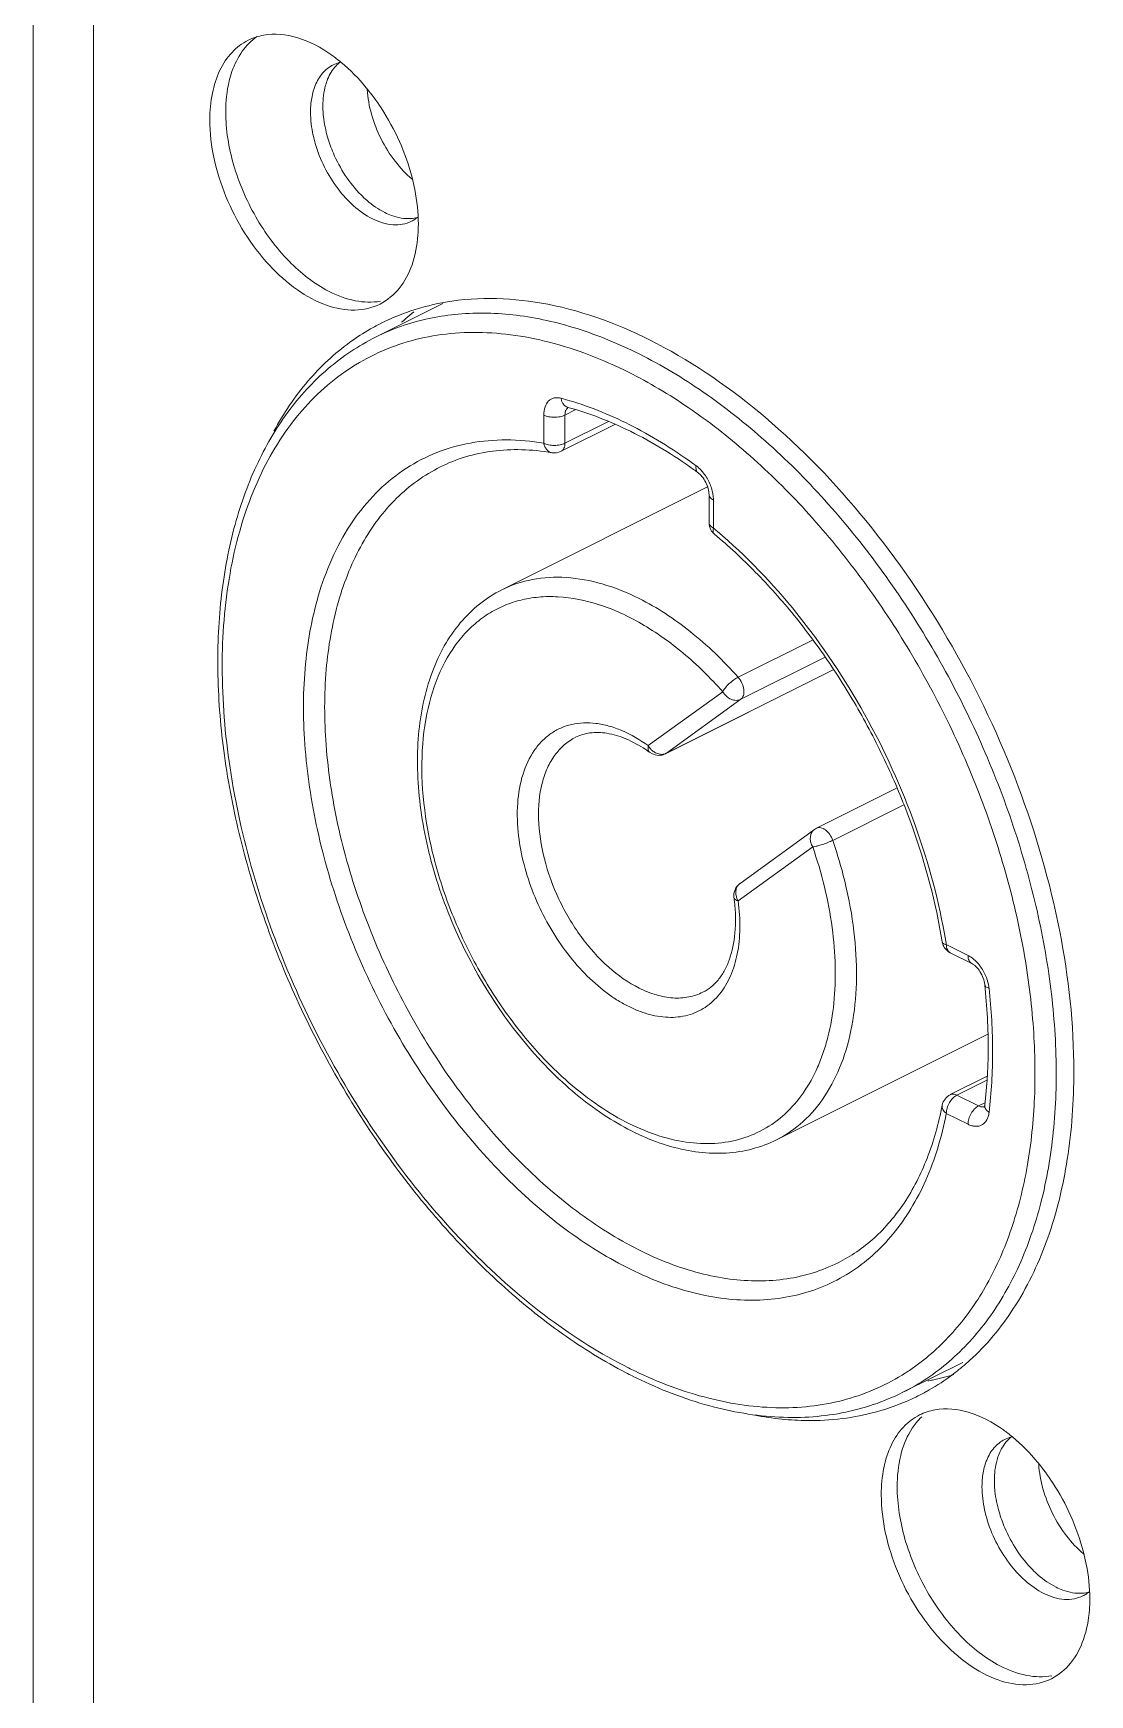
# Model space of a CAD drawing. Header units: millimetres. Extents: x 1177 to 4296, y 93 to 2298.
# Drawn here: x 3674.43 to 3695.57, y 1237.03 to 1270.27 of the extents above; entities that cross this region are included whole.
import ezdxf

# ---------------------------------------------------------------- set-up
doc = ezdxf.new("R2010")
doc.units = ezdxf.units.MM
doc.header["$LTSCALE"] = 0.1
doc.layers.get('0').update_dxf_attribs({"lineweight": 13})

msp = doc.modelspace()

# ---------------------------------------------------------------- linework, layer by layer
at = {"lineweight": 9}
for p, q in [((3674.434, 1291.204), (3674.433, 1235.54)), ((3675.641, 1235.474), (3675.641, 1290.843)), ((3682.629, 1264.861), (3681.281, 1264.187)), ((3684.649, 1262.067), (3684.649, 1262.63)), ((3685.278, 1262.732), (3685.073, 1262.63)), ((3685.073, 1262.067), (3685.073, 1262.63)), ((3685.129, 1262.784), (3685.124, 1262.785)), ((3686.073, 1262.443), (3684.995, 1261.905)), ((3685.942, 1262.501), (3685.073, 1262.067)), ((3684.811, 1261.877), (3684.811, 1261.877)), ((3687.925, 1261.192), (3683.808, 1259.133)), ((3687.955, 1261.039), (3687.955, 1260.476)), ((3688.043, 1260.933), (3688.043, 1260.37)), ((3688.538, 1257.385), (3690.025, 1258.129)), ((3688.591, 1256.943), (3690.266, 1257.781)), ((3690.44, 1257.531), (3687.085, 1255.853)), ((3690.439, 1257.532), (3687.101, 1255.863)), ((3686.738, 1256.016), (3688.229, 1257.096)), ((3687.101, 1255.863), (3688.591, 1256.943)), ((3687.085, 1255.853), (3687.101, 1255.863)), ((3691.705, 1255.165), (3690.107, 1254.366)), ((3691.851, 1254.832), (3690.43, 1254.121)), ((3690.065, 1254.34), (3688.575, 1253.26)), ((3690.029, 1253.991), (3688.538, 1252.911)), ((3692.62, 1252.094), (3692.62, 1252.094)), ((3692.703, 1252.037), (3693.138, 1251.819)), ((3692.781, 1251.874), (3693.216, 1251.657)), ((3693.534, 1250.245), (3689.308, 1248.132)), ((3692.781, 1249.034), (3693.519, 1249.402)), ((3692.916, 1249.025), (3693.512, 1249.323)), ((3693.35, 1248.808), (3692.916, 1249.025)), ((3692.621, 1248.822), (3692.621, 1248.822)), ((3693.138, 1248.442), (3692.703, 1248.659)), ((3693.35, 1248.808), (3693.476, 1248.871)), ((3690.538, 1245.672), (3690.537, 1245.672)), ((3693.031, 1243.677), (3691.835, 1243.079))]:
    msp.add_line(p, q, dxfattribs=at)
for centre, radius, start, end in [((3680.736, 1269.037), 0.672, 104.334, 116.4463), ((3681.687, 1268.694), 1.705, 174.1601, 180.0597), ((3682.113, 1268.816), 1.884, 180.0162, 182.4458), ((3681.707, 1267.098), 0.66, 296.5164, 303.9037), ((3681.702, 1267.107), 0.67, 303.9196, 309.1157), ((3683.471, 1260.298), 4.658, 101.6795, 110.8698), ((3683.503, 1260.147), 4.813, 99.7898, 101.6966), ((3683.428, 1260.422), 4.528, 110.9178, 116.5513), ((3685.001, 1260.925), 4.787, 130.5461, 131.9341), ((3684.949, 1260.987), 4.705, 128.0134, 130.5489), ((3683.439, 1260.406), 4.547, 119.7687, 125.9418), ((3683.421, 1260.436), 4.511, 116.558, 119.7585), ((3683.273, 1260.2), 4.457, 108.5148, 116.55), ((3683.346, 1256.834), 6.352, 73.3128, 74.9566), ((3685.203, 1262.688), 0.116, 125.8012, 128.0707), ((3684.861, 1262.173), 0.3, 260.3736, 296.5697), ((3681.639, 1253.147), 10.323, 53.8217, 54.412), ((3687.209, 1260.976), 0.807, 42.063, 44.3502), ((3688.255, 1260.476), 0.299, 179.9624, 208.2195), ((3681.307, 1252.263), 10.54, 49.7449, 50.2742), ((3685.106, 1253.557), 2.859, 54.2689, 56.4052), ((3687.068, 1256.207), 0.381, 210.1282, 224.2648), ((3686.951, 1256.122), 0.3, 234.2933, 277.7847), ((3686.95, 1256.124), 0.303, 277.8742, 296.4964), ((3687.016, 1256.032), 0.189, 291.2425, 296.5464), ((3690.176, 1254.188), 0.189, 125.993, 139.2923), ((3690.241, 1254.097), 0.301, 116.5726, 125.9246), ((3688.751, 1253.017), 0.3, 125.9311, 187.7477), ((3684.807, 1252.48), 3.68, 6.6226, 7.7594), ((3692.915, 1252.142), 0.299, 189.2146, 194.3953), ((3692.915, 1252.142), 0.3, 214.2768, 243.5153), ((3680.642, 1250.074), 12.22, 9.2402, 9.5814), ((3681.152, 1249.899), 12.392, 5.8196, 6.1941), ((3692.672, 1251.055), 0.893, 12.5933, 17.2534), ((3690.144, 1254.867), 7.578, 226.5323, 226.8462), ((3684.377, 1249.926), 9.162, 353.0749, 356.6993), ((3692.916, 1248.765), 0.3, 116.5612, 169.0602), ((3689.523, 1247.159), 4.384, 302.6095, 305.9258), ((3690.029, 1247.17), 4.669, 305.951, 310.5576), ((3689.933, 1247.283), 4.817, 310.5504, 313.2151), ((3690.743, 1252.043), 9.657, 242.5723, 243.4332), ((3690.437, 1251.749), 9.148, 243.4335, 244.2952), ((3690.103, 1247.069), 4.544, 298.9187, 305.9423), ((3691.455, 1248.019), 4.794, 280.5475, 281.6991), ((3691.477, 1247.916), 4.689, 281.6875, 287.0922), ((3690.117, 1247.046), 4.517, 293.2645, 296.556), ((3690.12, 1247.04), 4.51, 296.5576, 298.9058), ((3690.027, 1248.767), 6.255, 259.329, 264.3678), ((3694.171, 1241.534), 0.672, 104.334, 116.4463), ((3695.122, 1241.192), 1.705, 174.1601, 180.0597), ((3695.548, 1241.314), 1.884, 180.0162, 182.4458), ((3695.143, 1239.596), 0.66, 296.5164, 303.9037), ((3695.137, 1239.605), 0.67, 303.9196, 309.1157)]:
    msp.add_arc(centre, radius, start, end, dxfattribs=at)
for points, knots in [([(3678.91, 1270.203), (3678.797, 1270.123), (3678.589, 1269.91), (3678.46, 1269.645), (3678.41, 1269.502)], [0, 0, 0, 0, 0.476728, 1, 1, 1, 1]), ([(3679.044, 1270.231), (3679.263, 1270.269), (3679.765, 1270.216), (3680.197, 1269.98), (3680.411, 1269.828)], [0, 0, 0, 0, 0.458212, 1, 1, 1, 1]), ([(3677.967, 1268.533), (3677.967, 1268.712), (3677.996, 1269.054), (3678.142, 1269.521), (3678.386, 1269.895), (3678.613, 1270.068), (3678.733, 1270.128)], [0, 0, 0, 0, 0.289434, 0.549661, 0.782893, 1, 1, 1, 1]), ([(3678.41, 1269.502), (3678.389, 1269.441), (3678.312, 1269.178), (3678.285, 1268.901), (3678.285, 1268.692)], [0, 0, 0, 0, 0.235186, 1, 1, 1, 1]), ([(3680.437, 1269.638), (3680.357, 1269.599), (3680.207, 1269.479), (3680.113, 1269.315), (3680.076, 1269.225)], [0, 0, 0, 0, 0.478312, 1, 1, 1, 1]), ([(3680.565, 1269.686), (3680.539, 1269.665), (3680.437, 1269.57), (3680.364, 1269.447), (3680.324, 1269.349)], [0, 0, 0, 0, 0.237875, 1, 1, 1, 1]), ([(3680.411, 1269.828), (3680.472, 1269.784), (3680.722, 1269.591), (3680.945, 1269.363), (3681.098, 1269.178)], [0, 0, 0, 0, 0.238989, 1, 1, 1, 1]), ([(3680.076, 1269.225), (3680.065, 1269.198), (3680.024, 1269.082), (3680, 1268.96), (3679.991, 1268.867)], [0, 0, 0, 0, 0.237679, 1, 1, 1, 1]), ([(3680.324, 1269.349), (3680.308, 1269.31), (3680.25, 1269.138), (3680.229, 1268.955), (3680.229, 1268.816)], [0, 0, 0, 0, 0.233286, 1, 1, 1, 1]), ([(3681.098, 1269.178), (3681.205, 1269.049), (3681.604, 1268.504), (3681.886, 1267.873), (3682.013, 1267.382)], [0, 0, 0, 0, 0.247861, 1, 1, 1, 1]), ([(3682.016, 1267.348), (3681.889, 1267.455), (3681.654, 1267.708), (3681.379, 1268.15), (3681.189, 1268.636), (3681.127, 1268.976), (3681.117, 1269.142)], [0, 0, 0, 0, 0.242654, 0.499841, 0.757083, 1, 1, 1, 1]), ([(3681.372, 1264.851), (3681.218, 1264.775), (3680.849, 1264.692), (3680.265, 1264.808), (3679.679, 1265.13), (3678.922, 1265.812), (3678.219, 1266.95), (3677.967, 1268.013), (3677.967, 1268.533)], [0, 0, 0, 0, 0.090715, 0.191731, 0.308086, 0.439288, 0.725544, 1, 1, 1, 1]), ([(3681.379, 1264.908), (3681.214, 1264.879), (3680.848, 1264.893), (3680.198, 1265.141), (3679.489, 1265.707), (3678.844, 1266.584), (3678.406, 1267.606), (3678.285, 1268.339), (3678.285, 1268.692)], [0, 0, 0, 0, 0.093547, 0.199568, 0.384098, 0.59109, 0.802817, 1, 1, 1, 1]), ([(3680.076, 1268.065), (3680.061, 1268.118), (3680.009, 1268.323), (3679.982, 1268.535), (3679.982, 1268.692)], [0, 0, 0, 0, 0.261171, 1, 1, 1, 1]), ([(3680.231, 1268.736), (3680.233, 1268.691), (3680.247, 1268.507), (3680.285, 1268.324), (3680.324, 1268.189)], [0, 0, 0, 0, 0.240133, 1, 1, 1, 1]), ([(3680.324, 1268.189), (3680.355, 1268.08), (3680.507, 1267.659), (3680.758, 1267.271), (3680.993, 1267.034)], [0, 0, 0, 0, 0.252654, 1, 1, 1, 1]), ([(3681.219, 1266.558), (3680.948, 1266.694), (3680.463, 1267.153), (3680.17, 1267.739), (3680.076, 1268.065)], [0, 0, 0, 0, 0.473032, 1, 1, 1, 1]), ([(3682.013, 1267.382), (3682.034, 1267.303), (3682.104, 1266.996), (3682.139, 1266.68), (3682.139, 1266.447)], [0, 0, 0, 0, 0.26036, 1, 1, 1, 1]), ([(3680.993, 1267.034), (3681.03, 1266.997), (3681.174, 1266.862), (3681.337, 1266.746), (3681.467, 1266.681)], [0, 0, 0, 0, 0.265011, 1, 1, 1, 1]), ([(3682.002, 1266.508), (3681.89, 1266.452), (3681.611, 1266.406), (3681.348, 1266.493), (3681.219, 1266.558)], [0, 0, 0, 0, 0.463706, 1, 1, 1, 1]), ([(3681.467, 1266.681), (3681.511, 1266.66), (3681.675, 1266.588), (3681.859, 1266.553), (3681.99, 1266.562)], [0, 0, 0, 0, 0.271907, 1, 1, 1, 1]), ([(3682.139, 1266.447), (3682.139, 1266.374), (3682.129, 1266.101), (3682.079, 1265.827), (3682.013, 1265.637)], [0, 0, 0, 0, 0.265124, 1, 1, 1, 1]), ([(3682.013, 1265.637), (3681.954, 1265.466), (3681.793, 1265.153), (3681.518, 1264.925), (3681.372, 1264.851)], [0, 0, 0, 0, 0.524962, 1, 1, 1, 1]), ([(3682.685, 1264.89), (3683.356, 1265.006), (3684.846, 1264.946), (3687.045, 1264.102), (3689.202, 1262.599), (3691.191, 1260.531), (3692.896, 1258.031), (3694.207, 1255.256), (3695.042, 1252.384), (3695.255, 1250.436), (3695.255, 1249.496)], [0, 0, 0, 0, 0.093455, 0.199403, 0.319413, 0.451445, 0.591152, 0.73297, 0.871026, 1, 1, 1, 1]), ([(3686.558, 1263.852), (3686.158, 1264.052), (3685.357, 1264.385), (3684.132, 1264.664), (3682.954, 1264.695), (3682.206, 1264.543), (3681.858, 1264.426)], [0, 0, 0, 0, 0.276825, 0.533409, 0.772698, 1, 1, 1, 1]), ([(3681.281, 1264.187), (3681.111, 1264.102), (3680.779, 1263.909), (3680.16, 1263.44), (3679.479, 1262.695), (3678.849, 1261.604), (3678.406, 1260.337), (3678.156, 1258.925), (3678.098, 1257.399), (3678.233, 1255.79), (3678.556, 1254.134), (3679.058, 1252.467), (3679.73, 1250.826), (3680.555, 1249.248), (3681.515, 1247.769), (3682.589, 1246.422), (3683.752, 1245.237), (3684.98, 1244.24), (3685.854, 1243.7), (3686.295, 1243.471)], [0, 0, 0, 0, 0.023111, 0.046403, 0.094149, 0.144541, 0.198433, 0.256254, 0.318027, 0.383429, 0.451868, 0.52255, 0.594546, 0.666854, 0.738454, 0.808364, 0.875702, 0.939742, 1, 1, 1, 1]), ([(3686.346, 1263.486), (3686.086, 1263.616), (3685.567, 1263.845), (3684.776, 1264.1), (3683.999, 1264.252), (3683.244, 1264.301), (3682.517, 1264.246), (3681.826, 1264.085), (3681.179, 1263.821), (3680.582, 1263.457), (3680.042, 1262.996), (3679.565, 1262.443), (3679.154, 1261.805), (3678.814, 1261.088), (3678.546, 1260.299), (3678.284, 1259.135), (3678.163, 1257.54), (3678.329, 1255.524), (3678.796, 1253.434), (3679.547, 1251.348), (3680.553, 1249.345), (3681.775, 1247.498), (3683.171, 1245.877), (3684.686, 1244.542), (3685.789, 1243.846), (3686.346, 1243.567)], [0, 0, 0, 0, 0.029485, 0.057551, 0.084253, 0.109749, 0.13426, 0.15807, 0.181519, 0.204978, 0.228816, 0.25337, 0.278924, 0.305694, 0.333823, 0.363389, 0.426772, 0.49543, 0.568252, 0.643718, 0.720073, 0.795492, 0.868226, 0.936759, 1, 1, 1, 1]), ([(3679.249, 1262.31), (3679.441, 1262.665), (3679.882, 1263.321), (3680.461, 1263.863), (3680.77, 1264.087)], [0, 0, 0, 0, 0.513684, 1, 1, 1, 1]), ([(3691.835, 1243.079), (3692.001, 1243.161), (3692.323, 1243.349), (3692.772, 1243.691), (3693.183, 1244.091), (3693.686, 1244.71), (3694.209, 1245.629), (3694.64, 1246.896), (3694.881, 1248.316), (3694.928, 1249.856), (3694.78, 1251.483), (3694.441, 1253.159), (3693.92, 1254.846), (3693.228, 1256.504), (3692.381, 1258.096), (3691.399, 1259.584), (3690.305, 1260.935), (3689.123, 1262.116), (3687.881, 1263.101), (3687.001, 1263.631), (3686.558, 1263.852)], [0, 0, 0, 0, 0.022376, 0.044969, 0.067985, 0.09161, 0.141221, 0.194759, 0.252597, 0.314674, 0.380578, 0.449636, 0.520985, 0.593636, 0.666532, 0.738607, 0.808833, 0.876282, 0.940184, 1, 1, 1, 1]), ([(3692.095, 1243.609), (3692.382, 1243.817), (3692.92, 1244.316), (3693.563, 1245.251), (3694.045, 1246.361), (3694.358, 1247.622), (3694.499, 1249.006), (3694.464, 1250.485), (3694.257, 1252.028), (3693.88, 1253.602), (3693.342, 1255.175), (3692.655, 1256.713), (3691.833, 1258.182), (3690.894, 1259.552), (3689.857, 1260.794), (3688.745, 1261.88), (3687.581, 1262.789), (3686.759, 1263.279), (3686.346, 1263.486)], [0, 0, 0, 0, 0.045228, 0.092895, 0.14399, 0.199053, 0.258211, 0.321246, 0.387675, 0.456809, 0.527818, 0.599778, 0.671723, 0.742683, 0.81174, 0.878065, 0.940979, 1, 1, 1, 1]), ([(3684.649, 1262.63), (3684.649, 1262.685), (3684.661, 1262.788), (3684.724, 1262.899), (3684.796, 1262.953), (3684.88, 1262.984), (3684.95, 1262.979), (3684.994, 1262.968)], [0, 0, 0, 0, 0.29069, 0.535413, 0.647933, 0.759776, 1, 1, 1, 1]), ([(3684.994, 1262.968), (3684.998, 1262.945), (3685.008, 1262.903), (3685.037, 1262.847), (3685.078, 1262.805), (3685.112, 1262.789), (3685.129, 1262.784)], [0, 0, 0, 0, 0.28283, 0.541683, 0.777794, 1, 1, 1, 1]), ([(3685.17, 1262.918), (3685.606, 1262.787), (3686.49, 1262.418), (3687.297, 1261.909), (3687.697, 1261.616)], [0, 0, 0, 0, 0.478901, 1, 1, 1, 1]), ([(3684.649, 1262.63), (3684.679, 1262.614), (3684.75, 1262.593), (3684.861, 1262.582), (3684.972, 1262.593), (3685.043, 1262.614), (3685.073, 1262.63)], [0, 0, 0, 0, 0.235399, 0.5, 0.764601, 1, 1, 1, 1]), ([(3685.073, 1262.63), (3685.073, 1262.637), (3685.074, 1262.665), (3685.079, 1262.692), (3685.086, 1262.712)], [0, 0, 0, 0, 0.26501, 1, 1, 1, 1]), ([(3685.086, 1262.712), (3685.088, 1262.719), (3685.099, 1262.744), (3685.116, 1262.767), (3685.132, 1262.78)], [0, 0, 0, 0, 0.269367, 1, 1, 1, 1]), ([(3687.646, 1261.542), (3687.246, 1261.829), (3686.441, 1262.322), (3685.56, 1262.668), (3685.129, 1262.784)], [0, 0, 0, 0, 0.5241, 1, 1, 1, 1]), ([(3680.191, 1259.184), (3680.274, 1259.44), (3680.468, 1259.927), (3680.858, 1260.587), (3681.333, 1261.142), (3681.884, 1261.584), (3682.505, 1261.903), (3683.184, 1262.094), (3683.909, 1262.154), (3684.401, 1262.109), (3684.649, 1262.067)], [0, 0, 0, 0, 0.138078, 0.26815, 0.391743, 0.511043, 0.62874, 0.747716, 0.870743, 1, 1, 1, 1]), ([(3684.811, 1261.877), (3684.611, 1261.911), (3684.215, 1261.952), (3683.632, 1261.925), (3683.082, 1261.81), (3682.74, 1261.674), (3682.578, 1261.593)], [0, 0, 0, 0, 0.266614, 0.519668, 0.762508, 1, 1, 1, 1]), ([(3684.649, 1262.067), (3684.679, 1262.051), (3684.75, 1262.03), (3684.861, 1262.019), (3684.972, 1262.03), (3685.043, 1262.051), (3685.073, 1262.067)], [0, 0, 0, 0, 0.235402, 0.500006, 0.764611, 1, 1, 1, 1]), ([(3684.649, 1262.067), (3684.654, 1262.042), (3684.668, 1261.997), (3684.704, 1261.938), (3684.753, 1261.895), (3684.791, 1261.88), (3684.811, 1261.877)], [0, 0, 0, 0, 0.280952, 0.539653, 0.776624, 1, 1, 1, 1]), ([(3684.995, 1261.905), (3685.007, 1261.911), (3685.031, 1261.928), (3685.055, 1261.966), (3685.07, 1262.014), (3685.073, 1262.049), (3685.073, 1262.067)], [0, 0, 0, 0, 0.217118, 0.45032, 0.710463, 1, 1, 1, 1]), ([(3690.537, 1245.672), (3690.377, 1245.592), (3690.042, 1245.457), (3689.506, 1245.335), (3688.943, 1245.294), (3688.358, 1245.334), (3687.756, 1245.454), (3686.919, 1245.726), (3685.865, 1246.269), (3684.662, 1247.18), (3683.532, 1248.332), (3682.516, 1249.682), (3681.652, 1251.181), (3680.972, 1252.771), (3680.501, 1254.394), (3680.258, 1255.99), (3680.251, 1257.499), (3680.45, 1258.667), (3680.735, 1259.499), (3681, 1260.053), (3681.319, 1260.545), (3681.69, 1260.971), (3682.108, 1261.326), (3682.418, 1261.513), (3682.578, 1261.593)], [0, 0, 0, 0, 0.023456, 0.047282, 0.071817, 0.097347, 0.124087, 0.152185, 0.212632, 0.278699, 0.349562, 0.423886, 0.500017, 0.576147, 0.650468, 0.721326, 0.787386, 0.847827, 0.875922, 0.90266, 0.928186, 0.952719, 0.976544, 1, 1, 1, 1]), ([(3687.697, 1261.616), (3687.695, 1261.601), (3687.692, 1261.574), (3687.697, 1261.535), (3687.709, 1261.502), (3687.724, 1261.486), (3687.732, 1261.48)], [0, 0, 0, 0, 0.301091, 0.564025, 0.792426, 1, 1, 1, 1]), ([(3687.697, 1261.616), (3687.705, 1261.61), (3687.736, 1261.587), (3687.765, 1261.56), (3687.785, 1261.539)], [0, 0, 0, 0, 0.242214, 1, 1, 1, 1]), ([(3687.732, 1261.48), (3687.763, 1261.457), (3687.823, 1261.397), (3687.894, 1261.286), (3687.941, 1261.163), (3687.955, 1261.078), (3687.955, 1261.039)], [0, 0, 0, 0, 0.225598, 0.498032, 0.77139, 1, 1, 1, 1]), ([(3687.807, 1261.516), (3687.862, 1261.455), (3687.954, 1261.318), (3688.011, 1261.162), (3688.027, 1261.082)], [0, 0, 0, 0, 0.499513, 1, 1, 1, 1]), ([(3688.043, 1260.933), (3688.03, 1260.939), (3688.006, 1260.953), (3687.978, 1260.979), (3687.959, 1261.008), (3687.955, 1261.029), (3687.955, 1261.039)], [0, 0, 0, 0, 0.302291, 0.565549, 0.793458, 1, 1, 1, 1]), ([(3688.027, 1261.082), (3688.03, 1261.069), (3688.039, 1261.02), (3688.043, 1260.97), (3688.043, 1260.933)], [0, 0, 0, 0, 0.258721, 1, 1, 1, 1]), ([(3688.043, 1260.37), (3688.03, 1260.376), (3688.006, 1260.39), (3687.978, 1260.416), (3687.959, 1260.445), (3687.955, 1260.466), (3687.955, 1260.476)], [0, 0, 0, 0, 0.302287, 0.565552, 0.793459, 1, 1, 1, 1]), ([(3688.043, 1260.37), (3688.04, 1260.357), (3688.035, 1260.331), (3688.036, 1260.296), (3688.045, 1260.266), (3688.057, 1260.251), (3688.063, 1260.245)], [0, 0, 0, 0, 0.307996, 0.572856, 0.798445, 1, 1, 1, 1]), ([(3692.62, 1252.095), (3692.493, 1252.873), (3692.184, 1254.039), (3691.581, 1255.529), (3691.027, 1256.624), (3690.389, 1257.662), (3689.677, 1258.624), (3688.906, 1259.491), (3688.349, 1260.008), (3688.063, 1260.245)], [0, 0, 0, 0, 0.248671, 0.377219, 0.506473, 0.634864, 0.760853, 0.883008, 1, 1, 1, 1]), ([(3688.118, 1260.307), (3688.701, 1259.813), (3689.795, 1258.667), (3691.13, 1256.669), (3692.139, 1254.457), (3692.56, 1252.89), (3692.692, 1252.108)], [0, 0, 0, 0, 0.239951, 0.493933, 0.751073, 1, 1, 1, 1]), ([(3683.808, 1259.133), (3684.001, 1259.23), (3684.426, 1259.372), (3685.118, 1259.406), (3685.846, 1259.27), (3686.321, 1259.078), (3686.558, 1258.959)], [0, 0, 0, 0, 0.227111, 0.464673, 0.720775, 1, 1, 1, 1]), ([(3692.703, 1248.659), (3692.658, 1248.425), (3692.546, 1247.971), (3692.311, 1247.33), (3692.012, 1246.751), (3691.654, 1246.243), (3691.24, 1245.809), (3690.773, 1245.456), (3690.26, 1245.188), (3689.705, 1245.008), (3689.116, 1244.917), (3688.5, 1244.917), (3687.862, 1245.006), (3686.97, 1245.249), (3685.837, 1245.783), (3684.54, 1246.718), (3683.319, 1247.927), (3682.22, 1249.36), (3681.287, 1250.961), (3680.558, 1252.665), (3680.063, 1254.404), (3679.82, 1256.109), (3679.84, 1257.712), (3680.041, 1258.721), (3680.191, 1259.184)], [0, 0, 0, 0, 0.029351, 0.057236, 0.083727, 0.109012, 0.133348, 0.157059, 0.180528, 0.204155, 0.228328, 0.253389, 0.279609, 0.307182, 0.366691, 0.432114, 0.502667, 0.576962, 0.653238, 0.729548, 0.803945, 0.874656, 0.940277, 1, 1, 1, 1]), ([(3683.808, 1259.133), (3683.65, 1259.055), (3683.348, 1258.861), (3682.959, 1258.477), (3682.64, 1258.011), (3682.304, 1257.275), (3682.136, 1256.43), (3682.111, 1255.535), (3682.187, 1254.556), (3682.469, 1253.302), (3683.064, 1251.846), (3683.881, 1250.504), (3684.563, 1249.716), (3684.931, 1249.367)], [0, 0, 0, 0, 0.047598, 0.096102, 0.146391, 0.199144, 0.313497, 0.375586, 0.440647, 0.577828, 0.720576, 0.863193, 1, 1, 1, 1]), ([(3688.229, 1257.096), (3687.985, 1257.371), (3687.477, 1257.871), (3686.645, 1258.466), (3685.795, 1258.859), (3685.082, 1259.006), (3684.545, 1258.998), (3684.169, 1258.934), (3683.817, 1258.812), (3683.491, 1258.633), (3683.196, 1258.399), (3682.841, 1258.012), (3682.493, 1257.393), (3682.252, 1256.513), (3682.181, 1255.515), (3682.282, 1254.438), (3682.55, 1253.326), (3682.972, 1252.221), (3683.533, 1251.171), (3684.209, 1250.216), (3684.734, 1249.653), (3685.01, 1249.4)], [0, 0, 0, 0, 0.069911, 0.134662, 0.193491, 0.246517, 0.271278, 0.295183, 0.318583, 0.341872, 0.365455, 0.38971, 0.441327, 0.498516, 0.5617, 0.630321, 0.703134, 0.778446, 0.854327, 0.928795, 1, 1, 1, 1]), ([(3686.558, 1258.959), (3686.919, 1258.778), (3687.632, 1258.308), (3688.244, 1257.716), (3688.538, 1257.385)], [0, 0, 0, 0, 0.477032, 1, 1, 1, 1]), ([(3688.538, 1257.385), (3688.507, 1257.37), (3688.444, 1257.33), (3688.359, 1257.259), (3688.284, 1257.18), (3688.244, 1257.124), (3688.229, 1257.096)], [0, 0, 0, 0, 0.243152, 0.515259, 0.779331, 1, 1, 1, 1]), ([(3688.538, 1257.385), (3688.568, 1257.351), (3688.618, 1257.272), (3688.651, 1257.163), (3688.655, 1257.078), (3688.646, 1257.022), (3688.625, 1256.976), (3688.603, 1256.952), (3688.591, 1256.943)], [0, 0, 0, 0, 0.284603, 0.56433, 0.691586, 0.806207, 0.908109, 1, 1, 1, 1]), ([(3688.229, 1257.096), (3688.249, 1257.062), (3688.297, 1257.002), (3688.392, 1256.939), (3688.495, 1256.915), (3688.563, 1256.929), (3688.591, 1256.943)], [0, 0, 0, 0, 0.27324, 0.536166, 0.778222, 1, 1, 1, 1]), ([(3684.144, 1254.212), (3684.119, 1254.429), (3684.104, 1254.847), (3684.203, 1255.432), (3684.394, 1255.85), (3684.605, 1256.109), (3684.785, 1256.262), (3684.987, 1256.376), (3685.21, 1256.449), (3685.447, 1256.479), (3685.697, 1256.467), (3685.956, 1256.414), (3686.317, 1256.285), (3686.574, 1256.134), (3686.738, 1256.016)], [0, 0, 0, 0, 0.151186, 0.287188, 0.407833, 0.463632, 0.517402, 0.570262, 0.623437, 0.678114, 0.735307, 0.795761, 0.859971, 1, 1, 1, 1]), ([(3686.688, 1255.939), (3686.562, 1256.022), (3686.313, 1256.16), (3685.932, 1256.277), (3685.633, 1256.287), (3685.423, 1256.242), (3685.329, 1256.205), (3685.285, 1256.183)], [0, 0, 0, 0, 0.304825, 0.569495, 0.796524, 0.899917, 1, 1, 1, 1]), ([(3685.283, 1256.182), (3685.203, 1256.142), (3685.05, 1256.039), (3684.859, 1255.828), (3684.71, 1255.566), (3684.566, 1255.143), (3684.515, 1254.52), (3684.638, 1253.729), (3684.93, 1252.929), (3685.366, 1252.192), (3685.907, 1251.582), (3686.337, 1251.275), (3686.558, 1251.165)], [0, 0, 0, 0, 0.044947, 0.091579, 0.141261, 0.194875, 0.314673, 0.449627, 0.593668, 0.738685, 0.876361, 1, 1, 1, 1]), ([(3686.775, 1255.878), (3686.767, 1255.884), (3686.752, 1255.901), (3686.738, 1255.933), (3686.734, 1255.973), (3686.736, 1256.001), (3686.738, 1256.016)], [0, 0, 0, 0, 0.208218, 0.436931, 0.699659, 1, 1, 1, 1]), ([(3686.867, 1255.884), (3686.861, 1255.888), (3686.835, 1255.904), (3686.811, 1255.924), (3686.795, 1255.941)], [0, 0, 0, 0, 0.246235, 1, 1, 1, 1]), ([(3687.028, 1255.843), (3687.001, 1255.841), (3686.944, 1255.846), (3686.892, 1255.869), (3686.867, 1255.884)], [0, 0, 0, 0, 0.481574, 1, 1, 1, 1]), ([(3687.085, 1255.856), (3687.08, 1255.854), (3687.062, 1255.848), (3687.042, 1255.844), (3687.028, 1255.843)], [0, 0, 0, 0, 0.246334, 1, 1, 1, 1]), ([(3688.538, 1252.911), (3688.563, 1252.728), (3688.588, 1252.371), (3688.539, 1251.861), (3688.405, 1251.411), (3688.188, 1251.04), (3687.893, 1250.765), (3687.531, 1250.602), (3687.124, 1250.562), (3686.773, 1250.626), (3686.488, 1250.729), (3686.267, 1250.835), (3686.048, 1250.968), (3685.754, 1251.181), (3685.403, 1251.507), (3685.026, 1251.968), (3684.699, 1252.487), (3684.435, 1253.047), (3684.244, 1253.624), (3684.167, 1254.018), (3684.144, 1254.212)], [0, 0, 0, 0, 0.06814, 0.130888, 0.187814, 0.239419, 0.287301, 0.33407, 0.382681, 0.435527, 0.464034, 0.493999, 0.525418, 0.558239, 0.6276, 0.700937, 0.776657, 0.852958, 0.927987, 1, 1, 1, 1]), ([(3690.033, 1254.311), (3690.016, 1254.291), (3689.99, 1254.244), (3689.977, 1254.162), (3689.99, 1254.074), (3690.014, 1254.018), (3690.029, 1253.991)], [0, 0, 0, 0, 0.225478, 0.467246, 0.727039, 1, 1, 1, 1]), ([(3690.43, 1254.121), (3690.416, 1254.163), (3690.376, 1254.24), (3690.305, 1254.319), (3690.24, 1254.36), (3690.193, 1254.377), (3690.147, 1254.38), (3690.119, 1254.372), (3690.107, 1254.366)], [0, 0, 0, 0, 0.296531, 0.574376, 0.69779, 0.808368, 0.907635, 1, 1, 1, 1]), ([(3685.01, 1249.4), (3685.199, 1249.227), (3685.582, 1248.911), (3686.19, 1248.523), (3686.803, 1248.244), (3687.409, 1248.08), (3687.994, 1248.035), (3688.546, 1248.114), (3689.051, 1248.316), (3689.493, 1248.636), (3689.863, 1249.065), (3690.099, 1249.495), (3690.247, 1249.878), (3690.372, 1250.303), (3690.47, 1250.88), (3690.495, 1251.615), (3690.407, 1252.672), (3690.21, 1253.468), (3690.029, 1253.991)], [0, 0, 0, 0, 0.072135, 0.139936, 0.203092, 0.26167, 0.316201, 0.367733, 0.417781, 0.468128, 0.520498, 0.576267, 0.60575, 0.636367, 0.701062, 0.770339, 0.843771, 1, 1, 1, 1]), ([(3690.43, 1254.121), (3690.54, 1253.802), (3690.724, 1253.163), (3690.886, 1252.204), (3690.925, 1251.284), (3690.841, 1250.43), (3690.633, 1249.664), (3690.306, 1249.007), (3689.866, 1248.481), (3689.5, 1248.228), (3689.308, 1248.132)], [0, 0, 0, 0, 0.153922, 0.301784, 0.441434, 0.571354, 0.690912, 0.800648, 0.902534, 1, 1, 1, 1]), ([(3690.43, 1254.121), (3690.399, 1254.106), (3690.331, 1254.076), (3690.227, 1254.039), (3690.125, 1254.009), (3690.059, 1253.995), (3690.029, 1253.991)], [0, 0, 0, 0, 0.247358, 0.523338, 0.787122, 1, 1, 1, 1]), ([(3688.502, 1252.996), (3688.495, 1253.022), (3688.487, 1253.073), (3688.496, 1253.148), (3688.524, 1253.213), (3688.557, 1253.247), (3688.575, 1253.26)], [0, 0, 0, 0, 0.273255, 0.529702, 0.769821, 1, 1, 1, 1]), ([(3687.834, 1251.084), (3687.89, 1251.113), (3688, 1251.184), (3688.144, 1251.328), (3688.268, 1251.51), (3688.406, 1251.818), (3688.499, 1252.292), (3688.487, 1252.692), (3688.462, 1252.904)], [0, 0, 0, 0, 0.09301, 0.190996, 0.297653, 0.415347, 0.685787, 1, 1, 1, 1]), ([(3688.453, 1252.977), (3688.454, 1252.97), (3688.462, 1252.95), (3688.493, 1252.926), (3688.522, 1252.916), (3688.538, 1252.911)], [0, 0, 0, 0, 0.189725, 0.536894, 1, 1, 1, 1]), ([(3688.538, 1252.911), (3688.535, 1252.918), (3688.52, 1252.945), (3688.509, 1252.974), (3688.502, 1252.996)], [0, 0, 0, 0, 0.252477, 1, 1, 1, 1]), ([(3692.703, 1252.037), (3692.692, 1252.039), (3692.672, 1252.045), (3692.645, 1252.058), (3692.627, 1252.074), (3692.621, 1252.088), (3692.62, 1252.094)], [0, 0, 0, 0, 0.326834, 0.597553, 0.815713, 1, 1, 1, 1]), ([(3692.703, 1252.037), (3692.703, 1252.018), (3692.706, 1251.984), (3692.721, 1251.936), (3692.746, 1251.898), (3692.769, 1251.881), (3692.781, 1251.874)], [0, 0, 0, 0, 0.289559, 0.54964, 0.782835, 1, 1, 1, 1]), ([(3693.138, 1251.819), (3693.138, 1251.801), (3693.141, 1251.766), (3693.156, 1251.719), (3693.181, 1251.681), (3693.204, 1251.663), (3693.216, 1251.657)], [0, 0, 0, 0, 0.28956, 0.549639, 0.782834, 1, 1, 1, 1]), ([(3693.138, 1251.819), (3693.15, 1251.813), (3693.201, 1251.785), (3693.247, 1251.749), (3693.28, 1251.719)], [0, 0, 0, 0, 0.236185, 1, 1, 1, 1]), ([(3693.472, 1251.236), (3693.467, 1251.28), (3693.444, 1251.371), (3693.383, 1251.495), (3693.313, 1251.584), (3693.255, 1251.634), (3693.228, 1251.651), (3693.216, 1251.657)], [0, 0, 0, 0, 0.261385, 0.548682, 0.813084, 0.919878, 1, 1, 1, 1]), ([(3693.28, 1251.719), (3693.336, 1251.666), (3693.435, 1251.541), (3693.501, 1251.396), (3693.525, 1251.32)], [0, 0, 0, 0, 0.491037, 1, 1, 1, 1]), ([(3693.558, 1251.162), (3693.546, 1251.166), (3693.525, 1251.175), (3693.497, 1251.192), (3693.479, 1251.212), (3693.473, 1251.228), (3693.472, 1251.236)], [0, 0, 0, 0, 0.316635, 0.584057, 0.806178, 1, 1, 1, 1]), ([(3693.544, 1251.249), (3693.545, 1251.242), (3693.551, 1251.213), (3693.556, 1251.184), (3693.558, 1251.162)], [0, 0, 0, 0, 0.254553, 1, 1, 1, 1]), ([(3686.558, 1251.165), (3686.668, 1251.11), (3686.888, 1251.021), (3687.225, 1250.957), (3687.546, 1250.973), (3687.743, 1251.039), (3687.833, 1251.084)], [0, 0, 0, 0, 0.279174, 0.535349, 0.77288, 1, 1, 1, 1]), ([(3693.524, 1249.399), (3693.532, 1249.54), (3693.554, 1250.126), (3693.526, 1250.713), (3693.481, 1251.155)], [0, 0, 0, 0, 0.24216, 1, 1, 1, 1]), ([(3693.558, 1251.162), (3693.604, 1250.738), (3693.653, 1249.909), (3693.607, 1249.079), (3693.558, 1248.679)], [0, 0, 0, 0, 0.514228, 1, 1, 1, 1]), ([(3684.961, 1249.339), (3685.296, 1249.025), (3685.831, 1248.606), (3686.605, 1248.197), (3687.176, 1247.986), (3687.742, 1247.868), (3688.294, 1247.849), (3688.824, 1247.931), (3689.154, 1248.055), (3689.308, 1248.132)], [0, 0, 0, 0, 0.287461, 0.420866, 0.547156, 0.666903, 0.781215, 0.891601, 1, 1, 1, 1]), ([(3695.255, 1249.496), (3695.255, 1248.909), (3695.178, 1247.78), (3694.798, 1246.196), (3694.166, 1244.835), (3693.564, 1244.084), (3693.232, 1243.772)], [0, 0, 0, 0, 0.282707, 0.542767, 0.7804, 1, 1, 1, 1]), ([(3692.703, 1248.659), (3692.703, 1248.695), (3692.716, 1248.771), (3692.761, 1248.875), (3692.828, 1248.965), (3692.885, 1249.01), (3692.916, 1249.025)], [0, 0, 0, 0, 0.246832, 0.5118, 0.770317, 1, 1, 1, 1]), ([(3692.916, 1249.025), (3692.894, 1249.036), (3692.849, 1249.051), (3692.801, 1249.043), (3692.781, 1249.034)], [0, 0, 0, 0, 0.536299, 1, 1, 1, 1]), ([(3690.537, 1245.672), (3690.667, 1245.737), (3690.919, 1245.885), (3691.39, 1246.258), (3691.904, 1246.868), (3692.362, 1247.778), (3692.551, 1248.46), (3692.621, 1248.822)], [0, 0, 0, 0, 0.111168, 0.223943, 0.45968, 0.716798, 1, 1, 1, 1]), ([(3692.703, 1248.659), (3692.689, 1248.67), (3692.663, 1248.694), (3692.634, 1248.735), (3692.618, 1248.779), (3692.618, 1248.809), (3692.621, 1248.822)], [0, 0, 0, 0, 0.288957, 0.548926, 0.782392, 1, 1, 1, 1]), ([(3693.138, 1248.442), (3693.138, 1248.478), (3693.151, 1248.553), (3693.196, 1248.658), (3693.262, 1248.748), (3693.32, 1248.793), (3693.35, 1248.808)], [0, 0, 0, 0, 0.246823, 0.511783, 0.770296, 1, 1, 1, 1]), ([(3693.558, 1248.679), (3693.555, 1248.651), (3693.544, 1248.599), (3693.515, 1248.528), (3693.472, 1248.47), (3693.418, 1248.427), (3693.355, 1248.403), (3693.285, 1248.398), (3693.211, 1248.41), (3693.162, 1248.43), (3693.138, 1248.442)], [0, 0, 0, 0, 0.142508, 0.272893, 0.392714, 0.506039, 0.618349, 0.735387, 0.861849, 1, 1, 1, 1]), ([(3693.425, 1248.787), (3693.418, 1248.787), (3693.393, 1248.79), (3693.368, 1248.799), (3693.35, 1248.808)], [0, 0, 0, 0, 0.234722, 1, 1, 1, 1]), ([(3693.468, 1248.793), (3693.465, 1248.791), (3693.45, 1248.788), (3693.436, 1248.787), (3693.425, 1248.787)], [0, 0, 0, 0, 0.244065, 1, 1, 1, 1]), ([(3693.473, 1248.821), (3693.471, 1248.811), (3693.469, 1248.798), (3693.464, 1248.785), (3693.463, 1248.782)], [0, 0, 0, 0, 0.742375, 1, 1, 1, 1]), ([(3693.558, 1248.679), (3693.544, 1248.689), (3693.519, 1248.709), (3693.49, 1248.744), (3693.473, 1248.782), (3693.471, 1248.809), (3693.473, 1248.821)], [0, 0, 0, 0, 0.292714, 0.553516, 0.785386, 1, 1, 1, 1]), ([(3686.424, 1243.405), (3686.885, 1243.174), (3687.812, 1242.8), (3689.022, 1242.575), (3689.949, 1242.57), (3690.611, 1242.651), (3691.244, 1242.817), (3691.643, 1242.983), (3691.835, 1243.079)], [0, 0, 0, 0, 0.275625, 0.530509, 0.651712, 0.769686, 0.885413, 1, 1, 1, 1]), ([(3686.469, 1243.507), (3686.944, 1243.278), (3687.892, 1242.918), (3689.126, 1242.741), (3690.054, 1242.793), (3690.707, 1242.923), (3691.322, 1243.144), (3691.704, 1243.35), (3691.886, 1243.466)], [0, 0, 0, 0, 0.279284, 0.534013, 0.654223, 0.770991, 0.88573, 1, 1, 1, 1]), ([(3691.901, 1242.897), (3691.762, 1242.837), (3691.182, 1242.621), (3690.559, 1242.525), (3690.093, 1242.515)], [0, 0, 0, 0, 0.245549, 1, 1, 1, 1]), ([(3691.402, 1241.031), (3691.402, 1241.21), (3691.431, 1241.552), (3691.577, 1242.019), (3691.821, 1242.393), (3692.048, 1242.566), (3692.168, 1242.626)], [0, 0, 0, 0, 0.289434, 0.549661, 0.782893, 1, 1, 1, 1]), ([(3692.21, 1242.59), (3692.17, 1242.552), (3692.013, 1242.38), (3691.904, 1242.167), (3691.845, 1242)], [0, 0, 0, 0, 0.23677, 1, 1, 1, 1]), ([(3692.479, 1242.728), (3692.698, 1242.767), (3693.2, 1242.714), (3693.632, 1242.478), (3693.846, 1242.326)], [0, 0, 0, 0, 0.458212, 1, 1, 1, 1]), ([(3690.093, 1242.515), (3690.037, 1242.514), (3689.81, 1242.513), (3689.584, 1242.525), (3689.413, 1242.542)], [0, 0, 0, 0, 0.246663, 1, 1, 1, 1]), ([(3693.846, 1242.326), (3693.907, 1242.282), (3694.157, 1242.088), (3694.38, 1241.861), (3694.533, 1241.675)], [0, 0, 0, 0, 0.238989, 1, 1, 1, 1]), ([(3691.845, 1242), (3691.824, 1241.939), (3691.747, 1241.675), (3691.72, 1241.399), (3691.72, 1241.19)], [0, 0, 0, 0, 0.235186, 1, 1, 1, 1]), ([(3693.872, 1242.136), (3693.792, 1242.097), (3693.642, 1241.977), (3693.548, 1241.813), (3693.511, 1241.723)], [0, 0, 0, 0, 0.478312, 1, 1, 1, 1]), ([(3694, 1242.183), (3693.974, 1242.163), (3693.872, 1242.068), (3693.799, 1241.945), (3693.759, 1241.847)], [0, 0, 0, 0, 0.237875, 1, 1, 1, 1]), ([(3693.511, 1241.723), (3693.5, 1241.696), (3693.459, 1241.58), (3693.435, 1241.458), (3693.426, 1241.365)], [0, 0, 0, 0, 0.237679, 1, 1, 1, 1]), ([(3693.759, 1241.847), (3693.743, 1241.807), (3693.685, 1241.636), (3693.664, 1241.452), (3693.664, 1241.314)], [0, 0, 0, 0, 0.233286, 1, 1, 1, 1]), ([(3694.533, 1241.675), (3694.64, 1241.547), (3695.039, 1241.002), (3695.321, 1240.371), (3695.448, 1239.88)], [0, 0, 0, 0, 0.247861, 1, 1, 1, 1]), ([(3695.451, 1239.845), (3695.324, 1239.953), (3695.089, 1240.206), (3694.814, 1240.648), (3694.624, 1241.134), (3694.562, 1241.474), (3694.552, 1241.64)], [0, 0, 0, 0, 0.242654, 0.499841, 0.757083, 1, 1, 1, 1]), ([(3694.807, 1237.349), (3694.653, 1237.272), (3694.284, 1237.189), (3693.7, 1237.306), (3693.114, 1237.627), (3692.357, 1238.31), (3691.654, 1239.447), (3691.402, 1240.51), (3691.402, 1241.031)], [0, 0, 0, 0, 0.090715, 0.191731, 0.308086, 0.439288, 0.725544, 1, 1, 1, 1]), ([(3694.814, 1237.406), (3694.649, 1237.377), (3694.283, 1237.391), (3693.633, 1237.639), (3692.924, 1238.205), (3692.279, 1239.082), (3691.841, 1240.104), (3691.72, 1240.837), (3691.72, 1241.19)], [0, 0, 0, 0, 0.093547, 0.199568, 0.384098, 0.59109, 0.802817, 1, 1, 1, 1]), ([(3693.511, 1240.562), (3693.496, 1240.616), (3693.444, 1240.821), (3693.417, 1241.033), (3693.417, 1241.19)], [0, 0, 0, 0, 0.261171, 1, 1, 1, 1]), ([(3693.666, 1241.234), (3693.668, 1241.189), (3693.682, 1241.004), (3693.72, 1240.822), (3693.759, 1240.686)], [0, 0, 0, 0, 0.240133, 1, 1, 1, 1]), ([(3693.759, 1240.686), (3693.79, 1240.578), (3693.942, 1240.157), (3694.193, 1239.769), (3694.428, 1239.532)], [0, 0, 0, 0, 0.252654, 1, 1, 1, 1]), ([(3694.654, 1239.056), (3694.383, 1239.191), (3693.898, 1239.651), (3693.605, 1240.237), (3693.511, 1240.562)], [0, 0, 0, 0, 0.473032, 1, 1, 1, 1]), ([(3695.448, 1239.88), (3695.469, 1239.8), (3695.539, 1239.493), (3695.574, 1239.178), (3695.574, 1238.945)], [0, 0, 0, 0, 0.26036, 1, 1, 1, 1]), ([(3694.428, 1239.532), (3694.465, 1239.494), (3694.609, 1239.359), (3694.772, 1239.244), (3694.902, 1239.179)], [0, 0, 0, 0, 0.265011, 1, 1, 1, 1]), ([(3695.437, 1239.006), (3695.325, 1238.95), (3695.046, 1238.904), (3694.783, 1238.991), (3694.654, 1239.056)], [0, 0, 0, 0, 0.463706, 1, 1, 1, 1]), ([(3694.902, 1239.179), (3694.946, 1239.157), (3695.11, 1239.085), (3695.294, 1239.05), (3695.425, 1239.06)], [0, 0, 0, 0, 0.271907, 1, 1, 1, 1]), ([(3695.574, 1238.945), (3695.574, 1238.872), (3695.564, 1238.599), (3695.514, 1238.325), (3695.448, 1238.135)], [0, 0, 0, 0, 0.265124, 1, 1, 1, 1]), ([(3695.448, 1238.135), (3695.389, 1237.964), (3695.228, 1237.65), (3694.953, 1237.423), (3694.807, 1237.349)], [0, 0, 0, 0, 0.524962, 1, 1, 1, 1])]:
    msp.add_open_spline(points, degree=3, knots=knots, dxfattribs=at)
for points in [[(3678.733, 1270.128), (3678.831, 1270.177), (3678.937, 1270.212), (3679.044, 1270.231)], [(3681.99, 1266.562), (3682.036, 1266.565), (3682.081, 1266.573), (3682.125, 1266.585)], [(3687.991, 1260.334), (3688.009, 1260.3), (3688.034, 1260.27), (3688.063, 1260.245)], [(3692.668, 1251.974), (3692.648, 1252.002), (3692.634, 1252.035), (3692.625, 1252.068)], [(3692.168, 1242.626), (3692.266, 1242.675), (3692.372, 1242.71), (3692.479, 1242.728)], [(3695.425, 1239.06), (3695.471, 1239.063), (3695.516, 1239.071), (3695.56, 1239.082)]]:
    msp.add_open_spline(points, degree=3, dxfattribs=at)

doc.saveas('drawing.dxf')
